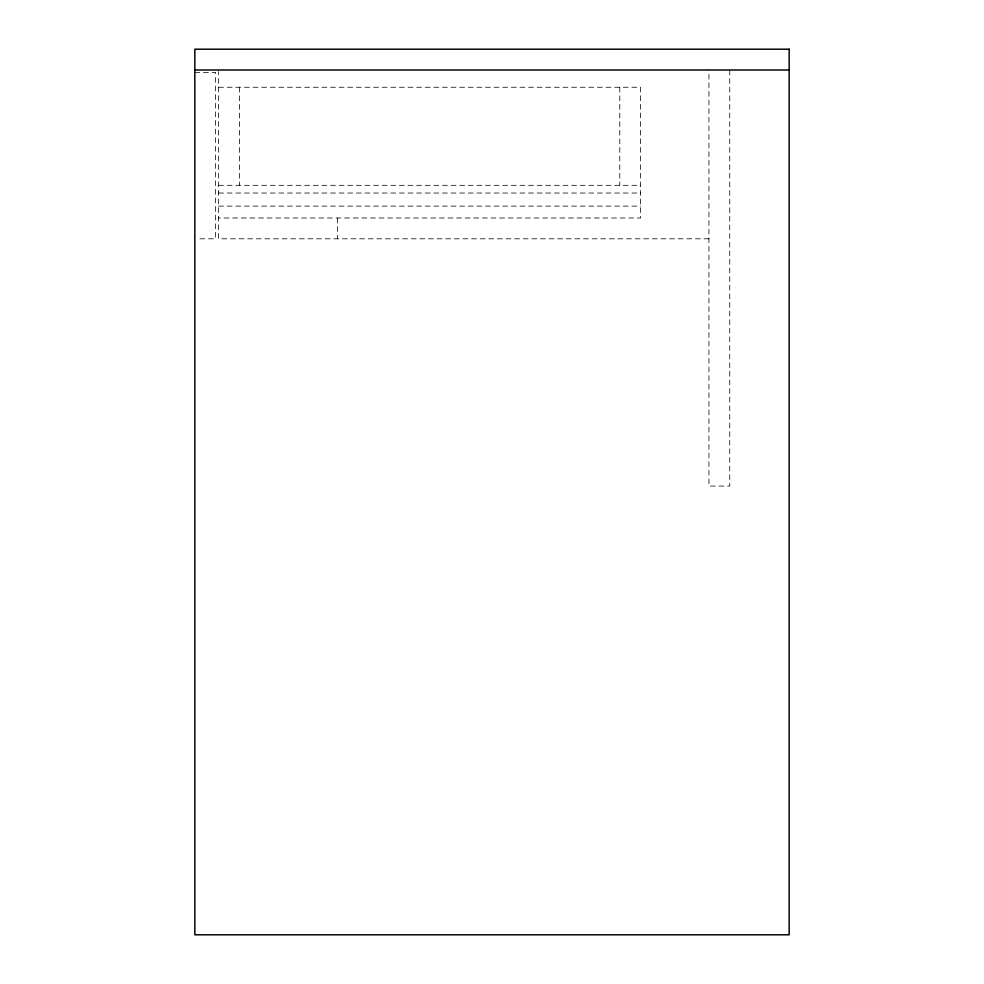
<?xml version="1.0" encoding="UTF-8"?>
<svg xmlns="http://www.w3.org/2000/svg" width="984" height="984" viewBox="0 0 984 984"><rect width="100%" height="100%" fill="white"/><g stroke="black" fill="none" stroke-linecap="round" stroke-linejoin="round"><path stroke-width="0.74" stroke-dasharray="4.92 3.69" d="M194.82 72.386L215.619 72.386L215.619 238.804L196.308 238.804M218.596 87.244L640.596 87.244L640.596 217.993L218.596 217.993M218.596 185.312L640.596 185.312M218.596 193.036L640.596 193.036M218.596 206.111L640.596 206.111M708.947 238.804L218.596 238.804L218.596 71.525M729.747 69.999L729.747 486.059L708.947 486.059L708.947 69.999M619.785 87.244L619.785 185.312M337.463 217.993L337.463 238.804M239.395 87.244L239.395 185.312"/><path stroke-width="1.48" d="M194.82 69.999L789.18 69.999M789.18 49.2L194.82 49.2L194.82 934.8L789.18 934.8L789.18 49.2"/></g></svg>
